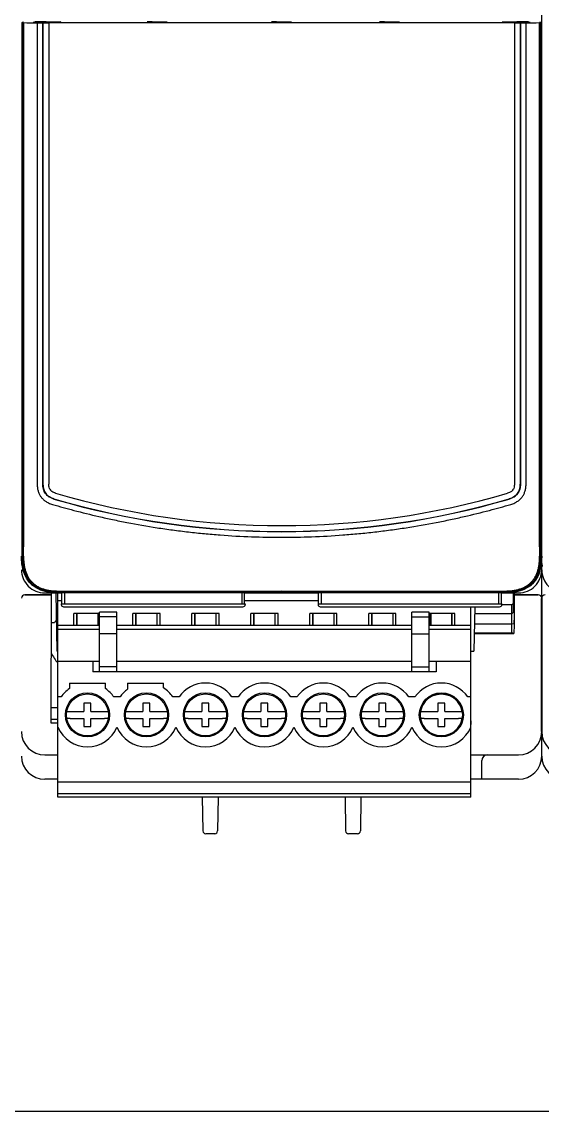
# Model space of a CAD drawing. Header units: millimetres. Extents: x 12275 to 14043, y 11466 to 13479.
# Drawn here: x 13084.7 to 13119.4, y 12812.5 to 12885 of the extents above; entities that cross this region are included whole.
import ezdxf

# ---------------------------------------------------------------- set-up
doc = ezdxf.new("R2010")
doc.units = ezdxf.units.MM
doc.layers.add('02___PRT_ALL_AXES', color=7, linetype='Continuous')
doc.layers.add('SURF_PART', color=7, linetype='Continuous')

msp = doc.modelspace()

# ---------------------------------------------------------------- linework, layer by layer
at = {"color": 0, "linetype": 'Continuous'}
for p, q in [((13119.36373, 12836.12329), (13119.36373, 12906.35949)), ((13119.36373, 12836.12329), (13119.36373, 12906.35949)), ((13084.78087, 12850.21666), (13084.78087, 12885.00118)), ((13084.78281, 12885.00118), (13084.78087, 12885.00118)), ((13084.78281, 12885.00118), (13084.86612, 12885.04282)), ((13084.78551, 12849.44381), (13084.78551, 12885.00258)), ((13084.86612, 12884.98243), (13084.78551, 12885.00258)), ((13084.86612, 12884.98243), (13084.86691, 12850.05861)), ((13085.61763, 12884.99582), (13085.50192, 12884.99576)), ((13085.50192, 12884.99576), (13085.50192, 12884.98578)), ((13085.50192, 12884.98578), (13086.51922, 12884.98531)), ((13086.37527, 12885.0348), (13085.61763, 12885.03411)), ((13085.61763, 12885.03411), (13085.61763, 12884.98573)), ((13085.77251, 12884.97357), (13085.77251, 12854.23795)), ((13085.77251, 12884.97357), (13086.15096, 12884.97357)), ((13086.15906, 12884.97559), (13086.15096, 12884.97357)), ((13086.15096, 12854.23795), (13086.15096, 12884.97357)), ((13086.15906, 12854.23795), (13086.15906, 12884.97559)), ((13086.15906, 12884.97559), (13086.54732, 12884.97559)), ((13086.37527, 12885.0348), (13086.37527, 12884.98538)), ((13086.37527, 12885.0348), (13087.34155, 12885.0348)), ((13117.54523, 12884.97357), (13086.54732, 12884.97357)), ((13086.64887, 12884.98402), (13117.44368, 12884.98402)), ((13093.43548, 12885.03492), (13094.09725, 12885.03492)), ((13094.09725, 12885.03492), (13094.43013, 12885.03161)), ((13101.71539, 12885.03492), (13102.37716, 12885.03492)), ((13102.37716, 12885.03492), (13102.71004, 12885.03161)), ((13108.89749, 12885.03492), (13109.55927, 12885.03492)), ((13109.55927, 12885.03492), (13109.89213, 12885.03161)), ((13116.751, 12885.0348), (13117.71728, 12885.0348)), ((13117.54523, 12884.97559), (13117.93349, 12884.97559)), ((13117.57333, 12884.98531), (13118.59063, 12884.98578)), ((13118.47492, 12885.03411), (13117.71728, 12885.0348)), ((13117.71728, 12885.0348), (13117.71728, 12884.98538)), ((13117.93349, 12884.97559), (13117.94159, 12884.97357)), ((13117.93349, 12884.97559), (13117.93349, 12854.23795)), ((13117.94159, 12884.97357), (13118.32005, 12884.97357)), ((13117.94159, 12854.23795), (13117.94159, 12884.97357)), ((13118.32005, 12854.23795), (13118.32005, 12884.97357)), ((13118.47492, 12885.03411), (13118.47492, 12884.98573)), ((13118.59063, 12884.99576), (13118.47492, 12884.99582)), ((13118.59063, 12884.98578), (13118.59063, 12884.99576)), ((13119.22564, 12850.05861), (13119.22643, 12884.98243)), ((13119.22643, 12885.04282), (13119.30974, 12885.00118)), ((13119.22643, 12884.98243), (13119.30704, 12885.00258)), ((13119.30704, 12885.00258), (13119.30704, 12849.44381)), ((13119.30974, 12885.00118), (13119.31168, 12885.00118)), ((13119.31168, 12850.21666), (13119.31168, 12885.00118)), ((13084.78281, 12850.21666), (13084.78087, 12850.21666)), ((13084.78281, 12849.44381), (13084.78281, 12850.21666)), ((13119.30974, 12850.21666), (13119.31168, 12850.21666)), ((13119.30974, 12849.44381), (13119.30974, 12850.21666)), ((13087.17798, 12847.11693), (13087.18728, 12847.11692)), ((13087.18728, 12847.11692), (13102.04628, 12847.11789)), ((13116.90527, 12847.04205), (13087.18728, 12847.04205)), ((13087.18728, 12847.03935), (13116.90527, 12847.03935)), ((13102.04628, 12847.11789), (13116.90527, 12847.11692)), ((13084.96074, 12846.86939), (13086.71507, 12846.86939)), ((13086.71507, 12846.85617), (13084.97396, 12846.85617)), ((13086.27502, 12846.98535), (13087.41534, 12846.98535)), ((13086.71489, 12838.31839), (13086.71507, 12846.98535)), ((13087.01874, 12846.98535), (13087.08622, 12843.11985)), ((13087.15636, 12833.37321), (13087.15636, 12846.98535)), ((13087.15636, 12846.49273), (13087.41534, 12846.49273)), ((13087.20859, 12846.98535), (13087.29551, 12847.00695)), ((13087.29551, 12847.00695), (13116.79704, 12847.00695)), ((13087.41534, 12846.25864), (13087.41534, 12847.00695)), ((13087.60862, 12846.25864), (13087.60862, 12847.00695)), ((13099.39067, 12847.00695), (13099.39067, 12846.25864)), ((13099.58395, 12846.25864), (13099.58395, 12847.00695)), ((13099.58395, 12846.98535), (13104.5086, 12846.98535)), ((13099.58395, 12846.49273), (13104.5086, 12846.49273)), ((13104.5086, 12846.25864), (13104.5086, 12847.00695)), ((13104.70188, 12846.25864), (13104.70188, 12847.00695)), ((13116.48393, 12847.00695), (13116.48393, 12846.25864)), ((13116.67721, 12846.25864), (13116.67721, 12847.00695)), ((13116.67721, 12846.98535), (13117.81753, 12846.98535)), ((13116.88396, 12846.98535), (13116.79704, 12847.00695)), ((13117.47321, 12846.296), (13117.38173, 12846.20452)), ((13117.47897, 12845.80879), (13117.47897, 12846.98535)), ((13117.52961, 12846.98535), (13117.52961, 12844.87479)), ((13117.52961, 12846.86939), (13119.13181, 12846.86939)), ((13119.11859, 12846.85617), (13117.52961, 12846.85617)), ((13119.35052, 12837.75995), (13119.35052, 12846.62425)), ((13119.37695, 12846.62425), (13119.37695, 12837.75995)), ((13087.37669, 12846.25864), (13099.6226, 12846.25864)), ((13087.37669, 12846.25864), (13087.37669, 12846.21998)), ((13087.53131, 12846.06536), (13099.46798, 12846.06536)), ((13089.93179, 12845.62686), (13088.2155, 12845.62686)), ((13088.2155, 12844.83056), (13088.2155, 12845.62686)), ((13088.40878, 12844.83056), (13088.40878, 12845.62686)), ((13088.42038, 12845.62686), (13088.42038, 12844.83056)), ((13089.81969, 12845.62686), (13089.81969, 12844.83056)), ((13089.83128, 12844.83056), (13089.83128, 12845.62686)), ((13091.08371, 12845.70882), (13089.93179, 12845.70882)), ((13089.93179, 12841.7227), (13089.93179, 12845.70881)), ((13091.08371, 12841.7227), (13091.08371, 12845.70881)), ((13093.95191, 12845.62686), (13092.14286, 12845.62686)), ((13092.14286, 12844.83056), (13092.14286, 12845.62686)), ((13092.33613, 12844.83056), (13092.33613, 12845.62686)), ((13092.34773, 12845.62686), (13092.34773, 12844.83056)), ((13093.74704, 12845.62686), (13093.74704, 12844.83056)), ((13093.75864, 12844.83056), (13093.75864, 12845.62686)), ((13093.95191, 12844.83056), (13093.95191, 12845.62686)), ((13097.87926, 12845.62686), (13096.07021, 12845.62686)), ((13096.07021, 12844.83056), (13096.07021, 12845.62686)), ((13096.26348, 12844.83056), (13096.26348, 12845.62686)), ((13096.27508, 12845.62686), (13096.27508, 12844.83056)), ((13097.67439, 12845.62686), (13097.67439, 12844.83056)), ((13097.68599, 12844.83056), (13097.68599, 12845.62686)), ((13097.87926, 12844.83056), (13097.87926, 12845.62686)), ((13099.6226, 12846.25864), (13099.6226, 12846.21998)), ((13101.80661, 12845.62686), (13099.99756, 12845.62686)), ((13099.99756, 12844.83056), (13099.99756, 12845.62686)), ((13100.19083, 12844.83056), (13100.19083, 12845.62686)), ((13100.20243, 12845.62686), (13100.20243, 12844.83056)), ((13101.60174, 12845.62686), (13101.60174, 12844.83056)), ((13101.61334, 12844.83056), (13101.61334, 12845.62686)), ((13101.80661, 12844.83056), (13101.80661, 12845.62686)), ((13105.73397, 12845.62686), (13103.92491, 12845.62686)), ((13103.92491, 12844.83056), (13103.92491, 12845.62686)), ((13104.11819, 12844.83056), (13104.11819, 12845.62686)), ((13104.12979, 12845.62686), (13104.12979, 12844.83056)), ((13104.46995, 12846.25864), (13116.71586, 12846.25864)), ((13104.46995, 12846.25864), (13104.46995, 12846.21998)), ((13104.62457, 12846.06536), (13116.56124, 12846.06536)), ((13105.5291, 12845.62686), (13105.5291, 12844.83056)), ((13105.54069, 12844.83056), (13105.54069, 12845.62686)), ((13105.73397, 12844.83056), (13105.73397, 12845.62686)), ((13109.66132, 12845.62686), (13107.85226, 12845.62686)), ((13107.85226, 12844.83056), (13107.85226, 12845.62686)), ((13108.04554, 12844.83056), (13108.04554, 12845.62686)), ((13108.05714, 12845.62686), (13108.05714, 12844.83056)), ((13109.45645, 12845.62686), (13109.45645, 12844.83056)), ((13109.46804, 12844.83056), (13109.46804, 12845.62686)), ((13109.66132, 12844.83056), (13109.66132, 12845.62686)), ((13111.87239, 12845.70882), (13110.72047, 12845.70882)), ((13110.72047, 12841.7227), (13110.72047, 12845.70881)), ((13111.87239, 12841.7227), (13111.87239, 12845.70881)), ((13113.58079, 12845.62686), (13111.87239, 12845.62686)), ((13111.96501, 12844.83056), (13111.96501, 12845.62686)), ((13111.98449, 12845.62686), (13111.98449, 12844.83056)), ((13113.3838, 12845.62686), (13113.3838, 12844.83056)), ((13113.38752, 12844.83056), (13113.38752, 12845.62686)), ((13113.58079, 12844.83056), (13113.58079, 12845.62686)), ((13114.64782, 12833.37321), (13114.64782, 12846.06536)), ((13114.90234, 12846.06536), (13114.85093, 12843.11985)), ((13117.38173, 12845.6015), (13114.89425, 12845.6015)), ((13116.71586, 12846.25864), (13116.71586, 12846.21998)), ((13117.38173, 12846.20452), (13116.71586, 12846.20452)), ((13117.38173, 12844.33409), (13117.38173, 12846.20452)), ((13117.47321, 12845.69298), (13117.38173, 12845.6015)), ((13086.91993, 12845.00184), (13086.71503, 12845.00184)), ((13091.08371, 12845.38976), (13089.93179, 12845.38976)), ((13110.72047, 12845.38976), (13111.87239, 12845.38976)), ((13114.88265, 12844.93711), (13117.38173, 12844.93711)), ((13117.49922, 12844.89798), (13117.38173, 12844.93711)), ((13117.52961, 12845.4778), (13117.49922, 12844.89798)), ((13117.52961, 12844.87479), (13117.49922, 12844.29496)), ((13087.15636, 12844.83056), (13089.93179, 12844.83056)), ((13087.15636, 12844.58317), (13089.93179, 12844.58317)), ((13091.08371, 12844.27147), (13089.93179, 12844.27147)), ((13091.08371, 12844.83056), (13110.72047, 12844.83056)), ((13091.08371, 12844.58317), (13110.72047, 12844.58317)), ((13110.72047, 12844.27147), (13111.87239, 12844.27147)), ((13111.87239, 12844.83056), (13114.64782, 12844.83056)), ((13111.87239, 12844.58317), (13114.64782, 12844.58317)), ((13114.87144, 12844.29496), (13117.49922, 12844.29496)), ((13114.87212, 12844.33409), (13117.38173, 12844.33409)), ((13117.49922, 12844.29496), (13117.38173, 12844.33409)), ((13087.15636, 12843.11985), (13087.08622, 12843.11985)), ((13114.64782, 12843.11985), (13114.85093, 12843.11985)), ((13089.93179, 12842.41849), (13087.15636, 12842.41849)), ((13089.46793, 12842.41849), (13089.46793, 12841.7227)), ((13091.08371, 12842.059), (13089.93179, 12842.059)), ((13110.72047, 12842.41849), (13091.08371, 12842.41849)), ((13110.72047, 12842.059), (13111.87239, 12842.059)), ((13114.64782, 12842.41849), (13111.87239, 12842.41849)), ((13112.33625, 12842.41849), (13112.33625, 12841.7227)), ((13112.33625, 12841.7227), (13089.46793, 12841.7227)), ((13087.92173, 12840.98825), (13090.31834, 12840.98825)), ((13087.92173, 12840.98825), (13087.92173, 12840.61837)), ((13090.31834, 12840.61837), (13090.31834, 12840.98825)), ((13091.78723, 12840.98825), (13094.18384, 12840.98825)), ((13091.78723, 12840.98825), (13091.78723, 12840.57454)), ((13094.18384, 12840.65902), (13094.18384, 12840.98825)), ((13087.36125, 12840.05667), (13087.15636, 12840.05667)), ((13091.2886, 12840.05667), (13090.87881, 12840.05667)), ((13095.21596, 12840.05667), (13094.80616, 12840.05667)), ((13099.14331, 12840.05667), (13098.73351, 12840.05667)), ((13103.07066, 12840.05667), (13102.66086, 12840.05667)), ((13106.99801, 12840.05667), (13106.58822, 12840.05667)), ((13110.92536, 12840.05667), (13110.51557, 12840.05667)), ((13114.64782, 12840.05667), (13114.44292, 12840.05667)), ((13087.15636, 12839.32341), (13086.71491, 12839.32342)), ((13087.74007, 12839.09416), (13087.97543, 12839.09416)), ((13087.97593, 12839.09416), (13088.8881, 12839.09416)), ((13089.35196, 12839.63533), (13088.8881, 12839.63533)), ((13088.8881, 12839.63533), (13088.8881, 12839.09416)), ((13089.35196, 12839.09416), (13089.35196, 12839.63533)), ((13089.35196, 12839.09416), (13090.26414, 12839.09416)), ((13090.26464, 12839.09416), (13090.49999, 12839.09416)), ((13091.66742, 12839.09416), (13091.90278, 12839.09416)), ((13091.90328, 12839.09416), (13092.81545, 12839.09416)), ((13093.27931, 12839.63533), (13092.81545, 12839.63533)), ((13092.81545, 12839.63533), (13092.81545, 12839.09416)), ((13093.27931, 12839.09416), (13093.27931, 12839.63533)), ((13093.27931, 12839.09416), (13094.19149, 12839.09416)), ((13094.19199, 12839.09416), (13094.42734, 12839.09416)), ((13095.59478, 12839.09416), (13095.83013, 12839.09416)), ((13095.83063, 12839.09416), (13096.7428, 12839.09416)), ((13097.20666, 12839.63533), (13096.7428, 12839.63533)), ((13096.7428, 12839.63533), (13096.7428, 12839.09416)), ((13097.20666, 12839.09416), (13097.20666, 12839.63533)), ((13097.20666, 12839.09416), (13098.11884, 12839.09416)), ((13098.11934, 12839.09416), (13098.35469, 12839.09416)), ((13099.52213, 12839.09416), (13099.75748, 12839.09416)), ((13099.75798, 12839.09416), (13100.67016, 12839.09416)), ((13101.13402, 12839.63533), (13100.67016, 12839.63533)), ((13100.67016, 12839.63533), (13100.67016, 12839.09416)), ((13101.13402, 12839.09416), (13101.13402, 12839.63533)), ((13101.13402, 12839.09416), (13102.04619, 12839.09416)), ((13102.04669, 12839.09416), (13102.28204, 12839.09416)), ((13103.44948, 12839.09416), (13103.68483, 12839.09416)), ((13103.68533, 12839.09416), (13104.59751, 12839.09416)), ((13105.06137, 12839.63533), (13104.59751, 12839.63533)), ((13104.59751, 12839.63533), (13104.59751, 12839.09416)), ((13105.06137, 12839.09416), (13105.06137, 12839.63533)), ((13105.06137, 12839.09416), (13105.97354, 12839.09416)), ((13105.97404, 12839.09416), (13106.2094, 12839.09416)), ((13107.37683, 12839.09416), (13107.61219, 12839.09416)), ((13107.61268, 12839.09416), (13108.52486, 12839.09416)), ((13108.98872, 12839.63533), (13108.52486, 12839.63533)), ((13108.52486, 12839.63533), (13108.52486, 12839.09416)), ((13108.98872, 12839.09416), (13108.98872, 12839.63533)), ((13108.98872, 12839.09416), (13109.90089, 12839.09416)), ((13109.90139, 12839.09416), (13110.13675, 12839.09416)), ((13111.30418, 12839.09416), (13111.53954, 12839.09416)), ((13111.54004, 12839.09416), (13112.45221, 12839.09416)), ((13112.91607, 12839.63533), (13112.45221, 12839.63533)), ((13112.45221, 12839.63533), (13112.45221, 12839.09416)), ((13112.91607, 12839.09416), (13112.91607, 12839.63533)), ((13112.91607, 12839.09416), (13113.82825, 12839.09416)), ((13113.82874, 12839.09416), (13114.0641, 12839.09416)), ((13087.15636, 12838.55031), (13086.71489, 12838.55032)), ((13087.15636, 12838.31838), (13086.71489, 12838.31839)), ((13087.97543, 12838.6303), (13087.74007, 12838.6303)), ((13087.97593, 12838.6303), (13088.8881, 12838.6303)), ((13088.8881, 12838.6303), (13088.8881, 12838.08913)), ((13089.35196, 12838.6303), (13090.26414, 12838.6303)), ((13089.35196, 12838.08913), (13089.35196, 12838.6303)), ((13090.49999, 12838.6303), (13090.26464, 12838.6303)), ((13091.90278, 12838.6303), (13091.66742, 12838.6303)), ((13091.90328, 12838.6303), (13092.81545, 12838.6303)), ((13092.81545, 12838.6303), (13092.81545, 12838.08913)), ((13093.27931, 12838.6303), (13094.19149, 12838.6303)), ((13093.27931, 12838.08913), (13093.27931, 12838.6303)), ((13094.42734, 12838.6303), (13094.19199, 12838.6303)), ((13095.83013, 12838.6303), (13095.59478, 12838.6303)), ((13095.83063, 12838.6303), (13096.7428, 12838.6303)), ((13096.7428, 12838.6303), (13096.7428, 12838.08913)), ((13097.20666, 12838.6303), (13098.11884, 12838.6303)), ((13097.20666, 12838.08913), (13097.20666, 12838.6303)), ((13098.35469, 12838.6303), (13098.11934, 12838.6303)), ((13099.75748, 12838.6303), (13099.52213, 12838.6303)), ((13099.75798, 12838.6303), (13100.67016, 12838.6303)), ((13100.67016, 12838.6303), (13100.67016, 12838.08913)), ((13101.13402, 12838.6303), (13102.04619, 12838.6303)), ((13101.13402, 12838.08913), (13101.13402, 12838.6303)), ((13102.28204, 12838.6303), (13102.04669, 12838.6303)), ((13103.68483, 12838.6303), (13103.44948, 12838.6303)), ((13103.68533, 12838.6303), (13104.59751, 12838.6303)), ((13104.59751, 12838.6303), (13104.59751, 12838.08913)), ((13105.06137, 12838.6303), (13105.97354, 12838.6303)), ((13105.06137, 12838.08913), (13105.06137, 12838.6303)), ((13106.2094, 12838.6303), (13105.97404, 12838.6303)), ((13107.61219, 12838.6303), (13107.37683, 12838.6303)), ((13107.61268, 12838.6303), (13108.52486, 12838.6303)), ((13108.52486, 12838.6303), (13108.52486, 12838.08913)), ((13108.98872, 12838.6303), (13109.90089, 12838.6303)), ((13108.98872, 12838.08913), (13108.98872, 12838.6303)), ((13110.13675, 12838.6303), (13109.90139, 12838.6303)), ((13111.53954, 12838.6303), (13111.30418, 12838.6303)), ((13111.54004, 12838.6303), (13112.45221, 12838.6303)), ((13112.45221, 12838.6303), (13112.45221, 12838.08913)), ((13112.91607, 12838.6303), (13113.82825, 12838.6303)), ((13112.91607, 12838.08913), (13112.91607, 12838.6303)), ((13114.0641, 12838.6303), (13113.82874, 12838.6303)), ((13114.67359, 12838.44835), (13114.64782, 12838.53059)), ((13114.67359, 12838.24273), (13114.67359, 12838.44835)), ((13088.8881, 12838.08913), (13089.35196, 12838.08913)), ((13092.81545, 12838.08913), (13093.27931, 12838.08913)), ((13096.7428, 12838.08913), (13097.20666, 12838.08913)), ((13100.67016, 12838.08913), (13101.13402, 12838.08913)), ((13104.59751, 12838.08913), (13105.06137, 12838.08913)), ((13108.52486, 12838.08913), (13108.98872, 12838.08913)), ((13112.45221, 12838.08913), (13112.91607, 12838.08913)), ((13114.64782, 12838.16049), (13114.67359, 12838.24273)), ((13086.27496, 12836.2006), (13087.15636, 12836.2006)), ((13086.28818, 12836.21381), (13087.15636, 12836.21381)), ((13114.64782, 12836.21381), (13117.80437, 12836.21381)), ((13114.64782, 12836.2006), (13117.81759, 12836.2006)), ((13115.36809, 12834.57708), (13115.37892, 12835.81742)), ((13087.15636, 12834.57708), (13086.27502, 12834.57708)), ((13114.64782, 12834.37824), (13087.15636, 12834.37824)), ((13117.81753, 12834.57708), (13114.64782, 12834.57708)), ((13114.64782, 12833.60514), (13087.15636, 12833.60514)), ((13114.64782, 12833.37321), (13087.15636, 12833.37321)), ((13096.76123, 12833.37321), (13096.80033, 12831.13341)), ((13097.82218, 12833.37321), (13097.78308, 12831.13341)), ((13106.27037, 12833.37321), (13106.30947, 12831.13341)), ((13107.33132, 12833.37321), (13107.29222, 12831.13341)), ((13097.58984, 12830.94351), (13096.99357, 12830.94351)), ((13107.09898, 12830.94351), (13106.50271, 12830.94351))]:
    msp.add_line(p, q, dxfattribs=at)
at = {"color": 0}
msp.add_line((12894.27028, 12812.46096), (13274.27028, 12812.46096), dxfattribs=at)
at = {"color": 0, "linetype": 'Continuous'}
for centre in [(13089.12003, 12838.86223), (13093.04738, 12838.86223), (13096.97473, 12838.86223), (13100.90209, 12838.86223), (13104.82944, 12838.86223), (13108.75679, 12838.86223), (13112.68414, 12838.86223)]:
    msp.add_circle(centre, 1.39931, dxfattribs=at)
for centre, radius, start, end in [((13086.73327, 13029.51437), 144.54399, 269.2598607, 269.6191601), ((13093.46034, 12865.82209), 19.21285, 90.0741422, 91.0669027), ((13101.74037, 12865.81), 19.22494, 90.0744543, 91.0665906), ((13108.92248, 12865.80999), 19.22495, 90.0744546, 91.0665903), ((13117.28136, 13037.47923), 152.5092, 270.3902226, 270.7307566), ((13102.04628, 12904.93954), 53.86485, 253.6577993, 286.3422007), ((12957.90126, 12850.09585), 126.96566, 359.7057537, 359.9831958), ((13271.56862, 12850.16473), 152.34301, 180.0399114, 180.2711379), ((13089.32154, 12849.44051), 4.53873, 179.9582794, 182.9951244), ((13114.74654, 12849.4409), 4.5632, 357.2109189, 0.036576), ((13086.27502, 12848.53155), 1.5462, 179.9999914, 270.0000113), ((13117.81753, 12848.53155), 1.5462, 269.9999914, 0.0000113), ((13120.90993, 12848.53155), 1.5462, 179.9999914, 270.0000113), ((13086.59206, 12848.84864), 1.76571, 219.4000098, 231.0842578), ((13087.18437, 12851.60254), 4.5632, 267.2109189, 270.036576), ((13116.9055, 12851.81717), 4.70025, 269.9971895, 270.1106434), ((13116.90858, 12851.57807), 4.53873, 269.9582794, 272.9951244), ((13117.50019, 12848.84884), 1.76606, 308.9789589, 320.5869049), ((13087.53131, 12846.21998), 0.15462, 180, 270), ((13099.46798, 12846.21998), 0.15462, 270, 0), ((13104.62457, 12846.21998), 0.15462, 180, 270), ((13116.56124, 12846.21998), 0.15462, 270, 0), ((13088.67868, 12843.80736), 2.12603, 140.2591102, 145.8171376), ((13088.67868, 12843.80736), 2.12603, 202.5351478, 224.1945087), ((13089.12003, 12838.86223), 2.12603, 124.3076515, 145.8183694), ((13089.12003, 12838.86223), 2.12603, 34.1816306, 55.6923485), ((13093.04738, 12838.86223), 2.12603, 126.3507835, 145.8183694), ((13093.04738, 12838.86223), 2.12603, 34.1816306, 57.6869095), ((13096.97473, 12838.86223), 2.12603, 34.1816306, 145.8183694), ((13100.90209, 12838.86223), 2.12603, 34.1816306, 145.8183694), ((13104.82944, 12838.86223), 2.12603, 34.1816306, 145.8183694), ((13108.75679, 12838.86223), 2.12603, 34.1816306, 145.8183694), ((13112.68414, 12838.86223), 2.12603, 34.1816306, 145.8183694), ((13086.27502, 12837.7468), 1.5462, 180, 270), ((13089.12003, 12838.86223), 2.12603, 202.5363796, 337.4636204), ((13093.04738, 12838.86223), 2.12603, 202.5363796, 337.4636204), ((13096.97473, 12838.86223), 2.12603, 202.5363796, 337.4636204), ((13100.90209, 12838.86223), 2.12603, 202.5363796, 337.4636204), ((13104.82944, 12838.86223), 2.12603, 202.5363796, 337.4636204), ((13108.75679, 12838.86223), 2.12603, 202.5363796, 337.4636204), ((13112.68414, 12838.86223), 2.12603, 202.5363796, 337.4636204), ((13117.81753, 12837.7468), 1.5462, 270, 0), ((13120.90993, 12837.7468), 1.5462, 180, 270), ((13115.76541, 12835.81405), 0.38654, 89.9934998, 179.4999433), ((13115.76545, 12835.81405), 0.38655, 112.3756727, 179.5), ((13086.27502, 12836.12329), 1.5462, 180, 270), ((13117.81753, 12836.12329), 1.5462, 270, 0), ((13120.90993, 12836.12329), 1.5462, 180, 270), ((13096.99357, 12831.13679), 0.19328, 181, 270), ((13097.58984, 12831.13679), 0.19328, 270, 359), ((13106.50271, 12831.13679), 0.19328, 181, 270), ((13107.09898, 12831.13679), 0.19328, 270, 359)]:
    msp.add_arc(centre, radius, start, end, dxfattribs=at)
for centre, major_axis, ratio, start_param, end_param in [((13087.16022, 12884.98908), (0.7731, 0), 0.00872687, -2.54836218, -2.29353057), ((13087.3416, 12884.8415), (-0.12551, 0.14705), 0.99973679, -0.70638686, 0.02520894), ((13116.75095, 12884.8415), (0.12551, 0.14705), 0.99973679, -0.02520894, 0.70638686), ((13116.93233, 12884.98908), (0.7731, 0), 0.00872687, -0.84806208, -0.59323047), ((13084.96076, 12846.63745), (0.16401, -0.16401), 0.99992385, 2.35623257, 3.92695274), ((13117.47289, 12846.41181), (0, 0.11597), 0.05240778, -3.08923278, -1.57079633), ((13119.13179, 12846.63745), (0.16401, 0.16401), 0.99992385, -0.78536009, 0.78536009), ((13119.59567, 12846.63745), (0.16401, -0.16401), 0.99992385, 2.35623257, 3.92695274), ((13117.47289, 12845.80879), (0, 0.11597), 0.05240778, -3.08923278, -1.57079633)]:
    msp.add_ellipse(centre, major_axis=major_axis, ratio=ratio, start_param=start_param, end_param=end_param, dxfattribs=at)
for points, knots in [([(13085.77251, 12854.23795), (13085.77251, 12854.1485), (13085.78441, 12853.9809), (13085.83947, 12853.74963), (13085.91954, 12853.55117), (13086.02604, 12853.37929), (13086.16028, 12853.2274), (13086.32866, 12853.09279), (13086.53705, 12852.97281), (13086.69656, 12852.91329), (13086.78364, 12852.88776)], [0, 0, 0, 0, 0.14713837, 0.27497128, 0.38961101, 0.4976604, 0.60597195, 0.72142811, 0.85071943, 1, 1, 1, 1]), ([(13086.89013, 12853.25092), (13086.83658, 12853.26662), (13086.73101, 12853.30363), (13086.5812, 12853.37952), (13086.44554, 12853.47898), (13086.33131, 12853.60272), (13086.24471, 12853.74716), (13086.18744, 12853.90531), (13086.15677, 12854.07043), (13086.15096, 12854.18215), (13086.15096, 12854.23795)], [0, 0, 0, 0, 0.12505536, 0.25008124, 0.37506067, 0.49999984, 0.62493895, 0.74991836, 0.8749444, 1, 1, 1, 1]), ([(13086.61617, 12853.90198), (13086.62724, 12853.88112), (13086.65184, 12853.84282), (13086.68166, 12853.80843), (13086.69852, 12853.79197)], [0, 0, 0, 0, 0.50052756, 1, 1, 1, 1]), ([(13117.94159, 12854.23795), (13117.94159, 12854.18215), (13117.93578, 12854.07043), (13117.90511, 12853.90531), (13117.84784, 12853.74716), (13117.76125, 12853.60272), (13117.64701, 12853.47898), (13117.51136, 12853.37952), (13117.36154, 12853.30363), (13117.25597, 12853.26662), (13117.20242, 12853.25092)], [0, 0, 0, 0, 0.12505536, 0.25008123, 0.37506066, 0.49999984, 0.62493895, 0.74991836, 0.8749444, 1, 1, 1, 1]), ([(13117.30891, 12852.88776), (13117.39599, 12852.91329), (13117.5555, 12852.97281), (13117.76389, 12853.09279), (13117.93227, 12853.2274), (13118.06651, 12853.37929), (13118.17301, 12853.55117), (13118.25308, 12853.74963), (13118.30814, 12853.9809), (13118.32005, 12854.1485), (13118.32005, 12854.23795)], [0, 0, 0, 0, 0.14928057, 0.27857189, 0.39402805, 0.5023396, 0.610389, 0.72502872, 0.85286163, 1, 1, 1, 1]), ([(13117.39392, 12853.79187), (13117.41083, 12853.80836), (13117.44065, 12853.84275), (13117.46526, 12853.88103), (13117.47631, 12853.90185)], [0, 0, 0, 0, 0.50053647, 1, 1, 1, 1]), ([(13086.78364, 12852.88776), (13087.25767, 12852.74876), (13088.28659, 12852.46247), (13089.62561, 12852.13154), (13090.80656, 12851.87091), (13092.09431, 12851.6101), (13093.42682, 12851.37758), (13094.79416, 12851.18002), (13095.84413, 12851.04896), (13096.901, 12850.93758), (13098.30201, 12850.81747), (13100.01702, 12850.722), (13101.38012, 12850.69623), (13102.04628, 12850.69623)], [0, 0, 0, 0, 0.09578954, 0.20707225, 0.2674141, 0.33029026, 0.46184202, 0.52963429, 0.5981737, 0.66701072, 0.7356965, 0.87082537, 1, 1, 1, 1]), ([(13102.04628, 12850.69623), (13102.71243, 12850.69623), (13104.07553, 12850.722), (13105.79054, 12850.81747), (13107.19155, 12850.93758), (13108.24842, 12851.04896), (13109.29839, 12851.18002), (13110.66573, 12851.37758), (13111.99824, 12851.6101), (13113.28599, 12851.87091), (13114.46694, 12852.13154), (13115.80596, 12852.46247), (13116.83488, 12852.74876), (13117.30891, 12852.88776)], [0, 0, 0, 0, 0.12917463, 0.2643035, 0.33298928, 0.4018263, 0.47036571, 0.53815798, 0.66970974, 0.7325859, 0.79292775, 0.90421046, 1, 1, 1, 1]), ([(13084.78721, 12848.74446), (13084.7773, 12848.79885), (13084.74146, 12849.03029), (13084.72882, 12849.26499), (13084.72882, 12849.44381)], [0, 0, 0, 0, 0.23616755, 1, 1, 1, 1]), ([(13084.78551, 12849.44381), (13084.78551, 12849.28135), (13084.79763, 12849.03716), (13084.84699, 12848.71569), (13084.90352, 12848.47824), (13084.98264, 12848.24723), (13085.0873, 12848.02649), (13085.21948, 12847.82088), (13085.37933, 12847.63586), (13085.56435, 12847.47601), (13085.76996, 12847.34383), (13085.9907, 12847.23917), (13086.22171, 12847.16005), (13086.45916, 12847.10352), (13086.78063, 12847.05416), (13087.02482, 12847.04205), (13087.18728, 12847.04205)], [0, 0, 0, 0, 0.12499077, 0.18750922, 0.25002282, 0.31252924, 0.37502721, 0.43751652, 0.5, 0.56248348, 0.62497279, 0.68747076, 0.74997718, 0.81249077, 0.87500923, 1, 1, 1, 1]), ([(13086.96232, 12847.04475), (13086.81928, 12847.05181), (13086.53358, 12847.08033), (13086.11421, 12847.18073), (13085.7189, 12847.35625), (13085.37403, 12847.61947), (13085.10765, 12847.96193), (13084.92911, 12848.35594), (13084.82632, 12848.77476), (13084.7966, 12849.06034), (13084.78901, 12849.20335)], [0, 0, 0, 0, 0.12506174, 0.25009062, 0.37507242, 0.50000611, 0.62493921, 0.74991615, 0.87494189, 1, 1, 1, 1]), ([(13084.86524, 12849.44381), (13084.86453, 12849.28744), (13084.87508, 12849.05217), (13084.92073, 12848.74199), (13084.97366, 12848.51224), (13085.04833, 12848.2883), (13085.14782, 12848.07393), (13085.2742, 12847.87394), (13085.42789, 12847.69388), (13085.60646, 12847.53839), (13085.80538, 12847.41007), (13086.01913, 12847.30862), (13086.24287, 12847.23205), (13086.47284, 12847.1773), (13086.78416, 12847.12933), (13087.02063, 12847.11724), (13087.17798, 12847.11693)], [0, 0, 0, 0, 0.12439392, 0.1867746, 0.24921592, 0.31170258, 0.37422178, 0.43676018, 0.49930871, 0.56186689, 0.62443841, 0.68702272, 0.74961739, 0.81221994, 0.87482787, 1, 1, 1, 1]), ([(13116.90527, 12847.04205), (13117.06773, 12847.04205), (13117.31192, 12847.05416), (13117.63339, 12847.10352), (13117.87085, 12847.16005), (13118.10185, 12847.23917), (13118.32259, 12847.34383), (13118.5282, 12847.47601), (13118.71322, 12847.63586), (13118.87307, 12847.82088), (13119.00525, 12848.02649), (13119.10991, 12848.24723), (13119.18903, 12848.47824), (13119.24556, 12848.71569), (13119.29492, 12849.03716), (13119.30704, 12849.28135), (13119.30704, 12849.44381)], [0, 0, 0, 0, 0.12499077, 0.18750922, 0.25002282, 0.31252924, 0.37502721, 0.43751652, 0.5, 0.56248348, 0.62497279, 0.68747076, 0.74997718, 0.81249077, 0.87500923, 1, 1, 1, 1]), ([(13116.91458, 12847.11693), (13117.07193, 12847.11724), (13117.3084, 12847.12933), (13117.61972, 12847.1773), (13117.84968, 12847.23205), (13118.07343, 12847.30863), (13118.28717, 12847.41007), (13118.48609, 12847.53839), (13118.66466, 12847.69389), (13118.81835, 12847.87395), (13118.94473, 12848.07393), (13119.04422, 12848.2883), (13119.11889, 12848.51224), (13119.17182, 12848.74199), (13119.21747, 12849.05217), (13119.22802, 12849.28744), (13119.22731, 12849.44381)], [0, 0, 0, 0, 0.12517213, 0.18778007, 0.25038262, 0.31297729, 0.37556161, 0.43813313, 0.50069131, 0.56323984, 0.62577824, 0.68829745, 0.75078411, 0.81322542, 0.87560608, 1, 1, 1, 1]), ([(13119.30433, 12849.21886), (13119.29727, 12849.07582), (13119.26876, 12848.79011), (13119.16836, 12848.37074), (13118.99283, 12847.97543), (13118.72962, 12847.63057), (13118.38715, 12847.36418), (13117.99314, 12847.18565), (13117.57432, 12847.08285), (13117.28874, 12847.05313), (13117.14573, 12847.04554)], [0, 0, 0, 0, 0.12506174, 0.25009062, 0.37507242, 0.50000611, 0.62493921, 0.74991615, 0.87494189, 1, 1, 1, 1]), ([(13119.36373, 12849.44381), (13119.36373, 12849.38061), (13119.35913, 12849.14209), (13119.33508, 12848.90359), (13119.30289, 12848.73117)], [0, 0, 0, 0, 0.26489359, 1, 1, 1, 1]), ([(13119.42212, 12848.74446), (13119.41221, 12848.79885), (13119.37637, 12849.03029), (13119.36373, 12849.26499), (13119.36373, 12849.44381)], [0, 0, 0, 0, 0.23616755, 1, 1, 1, 1]), ([(13086.47464, 12847.04619), (13086.2542, 12847.08734), (13085.83962, 12847.21144), (13085.31303, 12847.57792), (13084.94971, 12848.10735), (13084.8275, 12848.52327), (13084.78721, 12848.74446)], [0, 0, 0, 0, 0.26259625, 0.49953008, 0.7367176, 1, 1, 1, 1]), ([(13119.30289, 12848.73117), (13119.26174, 12848.51074), (13119.13764, 12848.09615), (13118.77116, 12847.56956), (13118.24173, 12847.20624), (13117.82581, 12847.08404), (13117.60462, 12847.04374)], [0, 0, 0, 0, 0.26259625, 0.49953008, 0.7367176, 1, 1, 1, 1]), ([(13087.18728, 12846.98535), (13087.12408, 12846.98535), (13086.88556, 12846.98995), (13086.64706, 12847.014), (13086.47464, 12847.04619)], [0, 0, 0, 0, 0.26489359, 1, 1, 1, 1]), ([(13117.60462, 12847.04374), (13117.55023, 12847.03383), (13117.3188, 12846.99799), (13117.08409, 12846.98535), (13116.90527, 12846.98535)], [0, 0, 0, 0, 0.23616755, 1, 1, 1, 1])]:
    msp.add_open_spline(points, degree=3, knots=knots, dxfattribs=at)
at = {"layer": '02___PRT_ALL_AXES', "color": 0, "linetype": 'Continuous'}
for centre in [(13089.12003, 12838.86223), (13093.04738, 12838.86223), (13096.97473, 12838.86223), (13100.90209, 12838.86223), (13104.82944, 12838.86223), (13108.75679, 12838.86223), (13112.68414, 12838.86223)]:
    msp.add_circle(centre, 1.46889, dxfattribs=at)
for start, end in [(9.5405607, 170.4594393), (189.5405607, 350.4594393)]:
    msp.add_arc((13112.68414, 12838.86223), 1.39931, start, end, dxfattribs=at)
at = {"layer": 'SURF_PART', "color": 0, "linetype": 'Continuous'}
for p, q in [((13086.14556, 12884.97357), (13086.15515, 12884.97596)), ((13086.14556, 12884.97357), (13086.14556, 12854.23795)), ((13086.54732, 12884.97357), (13086.55691, 12884.97596)), ((13086.54732, 12884.97357), (13086.54732, 12854.23795)), ((13117.54523, 12884.97357), (13117.53564, 12884.97596)), ((13117.54523, 12884.97357), (13117.54523, 12854.23795)), ((13117.94699, 12884.97357), (13117.9374, 12884.97596)), ((13117.94699, 12884.97357), (13117.94699, 12854.23795)), ((13086.59333, 12853.95213), (13086.56634, 12854.04377)), ((13086.61617, 12853.90198), (13086.59333, 12853.95213)), ((13086.73988, 12853.75618), (13086.69852, 12853.79197)), ((13086.82063, 12853.70418), (13086.73988, 12853.75618)), ((13117.35222, 12853.75584), (13117.27188, 12853.70415)), ((13117.39392, 12853.79187), (13117.35222, 12853.75584)), ((13117.49901, 12853.9516), (13117.47631, 12853.90185)), ((13117.5262, 12854.04372), (13117.49901, 12853.9516))]:
    msp.add_line(p, q, dxfattribs=at)
for centre, radius, start, end in [((13087.01184, 12854.11236), 0.44812, 207.9996972, 225.6388938), ((13102.04628, 12904.93954), 53.46848, 253.6577993, 286.3422007), ((13117.08071, 12854.11236), 0.44812, 314.3417662, 331.980902), ((13102.04628, 12904.93954), 53.87025, 253.6577993, 286.3422007), ((13102.04628, 12904.93954), 53.85675, 253.6577993, 286.3422007)]:
    msp.add_arc(centre, radius, start, end, dxfattribs=at)
for points, knots in [([(13086.88861, 12853.24574), (13086.78121, 12853.27723), (13086.62327, 12853.34189), (13086.4418, 12853.47507), (13086.32696, 12853.59946), (13086.2399, 12853.74466), (13086.16317, 12853.95627), (13086.14556, 12854.12603), (13086.14556, 12854.23795)], [0, 0, 0, 0, 0.24980592, 0.37492287, 0.49999984, 0.62507676, 0.75019368, 1, 1, 1, 1]), ([(13086.15906, 12854.23795), (13086.15906, 12854.17701), (13086.16576, 12854.05958), (13086.1996, 12853.89214), (13086.2571, 12853.74149), (13086.33848, 12853.60809), (13086.44359, 12853.49247), (13086.57198, 12853.3949), (13086.72313, 12853.31531), (13086.83393, 12853.27584), (13086.89241, 12853.25869)], [0, 0, 0, 0, 0.13765128, 0.26477333, 0.38436197, 0.5, 0.61563803, 0.73522667, 0.86234872, 1, 1, 1, 1]), ([(13086.56634, 12854.04377), (13086.56326, 12854.058), (13086.55146, 12854.12206), (13086.54732, 12854.1874), (13086.54732, 12854.23795)], [0, 0, 0, 0, 0.22360897, 1, 1, 1, 1]), ([(13087.00166, 12853.63127), (13086.98429, 12853.63636), (13086.92225, 12853.65612), (13086.86194, 12853.68172), (13086.82063, 12853.70418)], [0, 0, 0, 0, 0.27790111, 1, 1, 1, 1]), ([(13117.27188, 12853.70415), (13117.25909, 12853.6972), (13117.20094, 12853.66785), (13117.1394, 12853.64549), (13117.09089, 12853.63127)], [0, 0, 0, 0, 0.22360902, 1, 1, 1, 1]), ([(13117.20014, 12853.25869), (13117.25862, 12853.27584), (13117.36942, 12853.31531), (13117.52057, 12853.3949), (13117.64896, 12853.49247), (13117.75407, 12853.60809), (13117.83545, 12853.74149), (13117.89295, 12853.89214), (13117.92679, 12854.05958), (13117.93349, 12854.17701), (13117.93349, 12854.23795)], [0, 0, 0, 0, 0.13765128, 0.26477333, 0.38436197, 0.5, 0.61563803, 0.73522667, 0.86234872, 1, 1, 1, 1]), ([(13117.94699, 12854.23795), (13117.94699, 12854.12603), (13117.92938, 12853.95627), (13117.85265, 12853.74466), (13117.76559, 12853.59946), (13117.65075, 12853.47507), (13117.46928, 12853.34189), (13117.31134, 12853.27723), (13117.20394, 12853.24574)], [0, 0, 0, 0, 0.24980592, 0.37492286, 0.49999984, 0.62507676, 0.75019368, 1, 1, 1, 1]), ([(13117.54523, 12854.23795), (13117.54523, 12854.21985), (13117.54372, 12854.15476), (13117.53613, 12854.08968), (13117.5262, 12854.04372)], [0, 0, 0, 0, 0.27790121, 1, 1, 1, 1])]:
    msp.add_open_spline(points, degree=3, knots=knots, dxfattribs=at)

doc.saveas('drawing.dxf')
